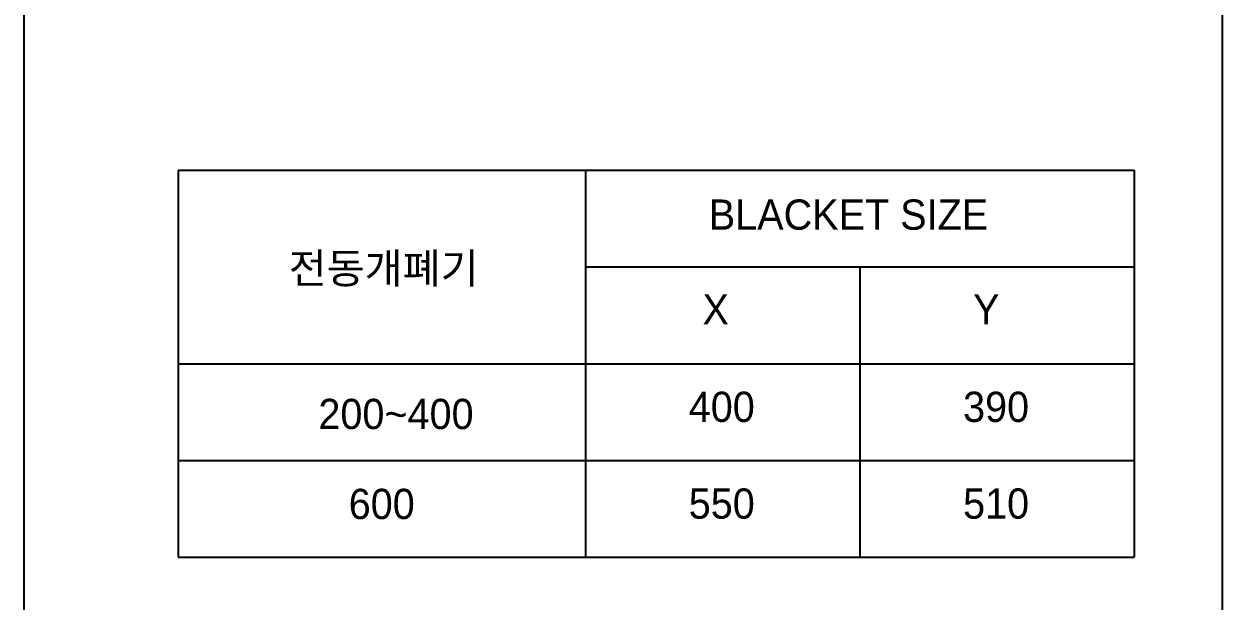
# Model space of a CAD drawing. Extents: x -25535497 to -25216507, y 8041684 to 8103002.
# Drawn here: x -25241271 to -25235331, y 8076097 to 8078960 of the extents above; entities that cross this region are included whole.
import ezdxf

# ---------------------------------------------------------------- set-up
doc = ezdxf.new("R2010")
doc.units = 0
doc.header["$MEASUREMENT"] = 0
for name, color, linetype in [('DIM', 7, 'Continuous'), ('F', 7, 'Continuous'), ('SOLID', 3, 'Continuous'), ('text', 7, 'Continuous')]:
    doc.layers.add(name, color=color, linetype=linetype)
doc.styles.add('songdoh', font='')
doc.styles.get('songdoh').set_extended_font_data('Dotum')

msp = doc.modelspace()

# ---------------------------------------------------------------- linework, layer by layer
at = {"layer": 'DIM', "linetype": 'Continuous'}
for p, q in [((-25240506, 8078234.3), (-25240506, 8076315)), ((-25240506, 8078234.3), (-25235766, 8078234.3)), ((-25238486, 8078234.3), (-25238486, 8076315)), ((-25235766, 8078234.3), (-25235766, 8076315)), ((-25238486, 8077754.5), (-25235766, 8077754.5)), ((-25237126, 8077754.5), (-25237126, 8076315)), ((-25240506, 8077274.7), (-25235766, 8077274.7)), ((-25240506, 8076794.9), (-25235766, 8076794.9)), ((-25240506, 8076315), (-25235766, 8076315))]:
    msp.add_line(p, q, dxfattribs=at)
at = {"layer": 'F'}
msp.add_line((-25235331.2, 8084216.7), (-25235331.2, 8070650.1), dxfattribs=at)
at = {"layer": 'SOLID'}
msp.add_line((-25241270.6, 8084895.8), (-25241270.6, 8065853.8), dxfattribs=at)

# ---------------------------------------------------------------- texts
at = {"layer": 'text', "style": 'songdoh'}
msp.add_text('전동개폐기', height=150, dxfattribs=at).set_placement((-25239958.1, 8077673))
at = {"layer": 'text', "char_height": 150, "attachment_point": 9, "style": 'songdoh'}
for s, insert in [('{\\fGulim|b0|i0|c129|p49;BLACKET SIZE}', (-25236490.7, 8077937.2)), ('{\\fGulim|b0|i0|c129|p49;X}', (-25237776.1, 8077469.3)), ('{\\fGulim|b0|i0|c129|p49;Y}', (-25236434.2, 8077469.3)), ('{\\fGulim|b0|i0|c129|p49;200~400}', (-25239041.6, 8076948.2)), ('{\\fGulim|b0|i0|c129|p49;400}', (-25237647.6, 8076983.5)), ('{\\fGulim|b0|i0|c129|p49;390}', (-25236287.6, 8076983.5)), ('{\\fGulim|b0|i0|c129|p49;600}', (-25239333.3, 8076501.9)), ('{\\fGulim|b0|i0|c129|p49;550}', (-25237647.6, 8076503.7)), ('{\\fGulim|b0|i0|c129|p49;510}', (-25236287.6, 8076503.7))]:
    msp.add_mtext(s, dxfattribs=dict(at, insert=insert))

doc.saveas('drawing.dxf')
